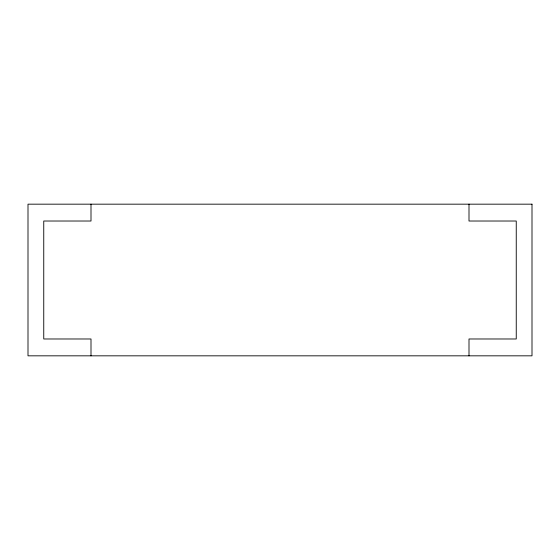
<?xml version="1.0" encoding="UTF-8"?>
<svg xmlns="http://www.w3.org/2000/svg" width="560" height="560" viewBox="0 0 560 560"><rect width="100%" height="100%" fill="white"/><g stroke="black" fill="none" stroke-linecap="round" stroke-linejoin="round"><path stroke-width="0.84" d="M469 204.169L469 221.018L516.25 221.018L516.25 338.982L469 338.982L469 355.831M91 204.169L91 221.018L43.75 221.018L43.75 338.982L91 338.982L91 355.831M532 204.169L28 204.169L28 355.831L532 355.831L532 204.169"/></g></svg>
